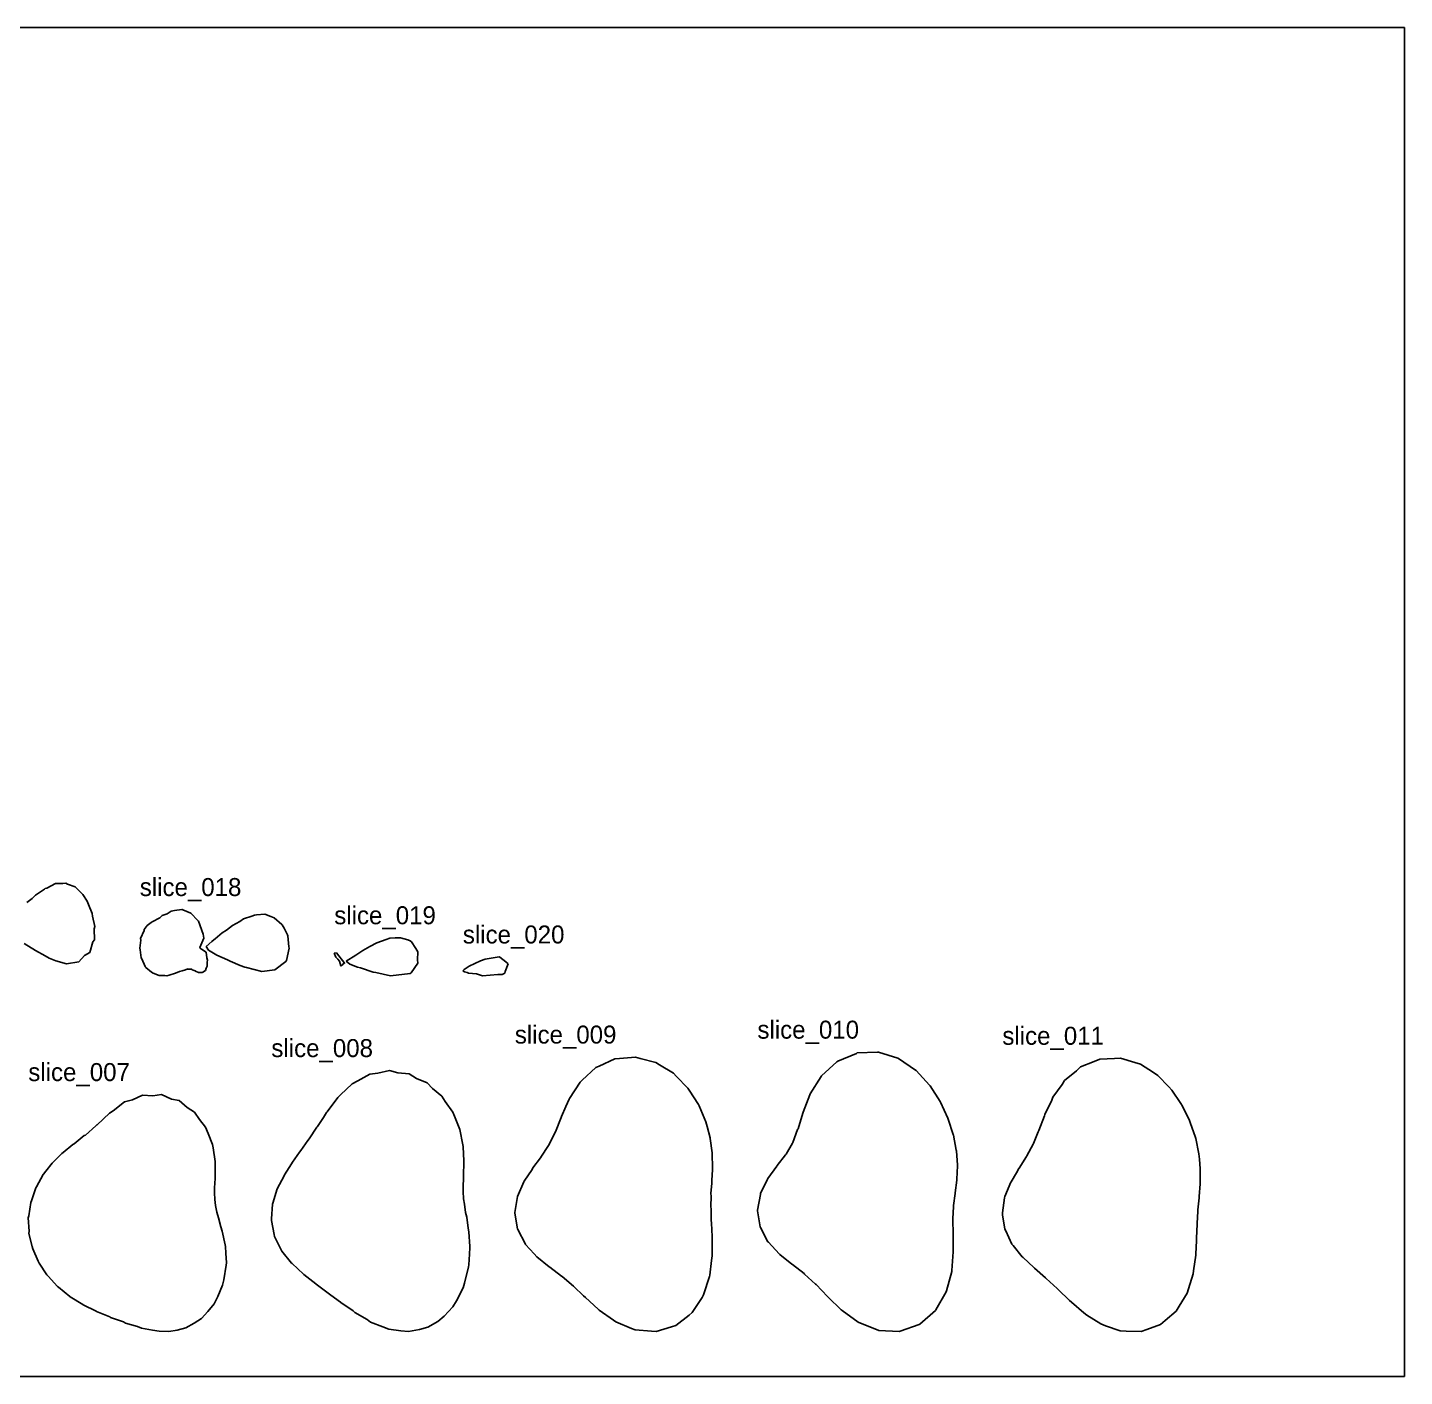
# Model space of a CAD drawing. Header units: metres. Extents: x 0 to 600, y 0 to 300.
# Drawn here: x 293.7 to 600, y 0 to 300 of the extents above; entities that cross this region are included whole.
import ezdxf

# ---------------------------------------------------------------- set-up
doc = ezdxf.new("R2010")
doc.units = ezdxf.units.M

msp = doc.modelspace()

# ---------------------------------------------------------------- linework, layer by layer
at = {"layer": 'sheet_boundary'}
for p, q in [((600, 300), (0, 300)), ((600, 0), (600, 300)), ((0, 0), (600, 0))]:
    msp.add_line(p, q, dxfattribs=at)
at = {"layer": 'slice_007'}
for p, q in [((317.066278, 61.54376), (315.308207, 61.060107)), ((319.289216, 62.594583), (317.066278, 61.54376)), ((321.582159, 62.407685), (319.289216, 62.594583)), ((323.501136, 62.692415), (321.582159, 62.407685)), ((325.750952, 61.690786), (323.501136, 62.692415)), ((327.476718, 61.345547), (325.750952, 61.690786)), ((329.257776, 59.790536), (327.476718, 61.345547)), ((311.92236, 58.569337), (309.167713, 55.985335)), ((312.75267, 59.110985), (311.92236, 58.569337)), ((315.308207, 61.060107), (312.75267, 59.110985)), ((330.836883, 58.814298), (329.257776, 59.790536)), ((331.975306, 57.132213), (330.836883, 58.814298)), ((308.879782, 55.71343), (306.613912, 53.672941)), ((309.126314, 55.942344), (308.879782, 55.71343)), ((309.167713, 55.985335), (309.126314, 55.942344)), ((333.338084, 55.450747), (331.975306, 57.132213)), ((333.881824, 54.063604), (333.338084, 55.450747)), ((306.327256, 53.592264), (304.097034, 51.748193)), ((306.613912, 53.672941), (306.327256, 53.592264)), ((334.870189, 51.623209), (333.881824, 54.063604)), ((301.380296, 49.620258), (299.258949, 47.526013)), ((301.604543, 49.774623), (301.380296, 49.620258)), ((303.766936, 51.612809), (301.604543, 49.774623)), ((304.097034, 51.748193), (303.766936, 51.612809)), ((335.016899, 50.854772), (334.870189, 51.623209)), ((335.461998, 47.783978), (335.016899, 50.854772)), ((299.177608, 47.432924), (297.791363, 45.678716)), ((299.258949, 47.526013), (299.177608, 47.432924)), ((335.415032, 44.691357), (335.473208, 47.696273)), ((335.47081, 47.712067), (335.461998, 47.783978)), ((335.473208, 47.696273), (335.47081, 47.712067)), ((297.202446, 44.916074), (295.694448, 42.142099)), ((297.233198, 44.959387), (297.202446, 44.916074)), ((297.791363, 45.678716), (297.233198, 44.959387)), ((335.305433, 41.947528), (335.417497, 44.019147)), ((335.417497, 44.019147), (335.415032, 44.691357)), ((295.568811, 41.950963), (294.607174, 39.044211)), ((295.694448, 42.142099), (295.568811, 41.950963)), ((335.301588, 40.836799), (335.305433, 41.947528)), ((335.358802, 39.333041), (335.301588, 40.836799)), ((294.431071, 38.703988), (294.038073, 35.741374)), ((294.607174, 39.044211), (294.431071, 38.703988)), ((335.528144, 38.022222), (335.358802, 39.333041)), ((335.807626, 36.570767), (335.528144, 38.022222)), ((294.038073, 35.741374), (293.889114, 35.265911)), ((293.889114, 35.265911), (294.062914, 32.321549)), ((336.179619, 35.265911), (335.807626, 36.570767)), ((336.714129, 33.284101), (336.179619, 35.265911)), ((294.062914, 32.321549), (294.024799, 31.7666)), ((294.024799, 31.7666), (294.745728, 28.901563)), ((337.034138, 32.282608), (336.714129, 33.284101)), ((337.684642, 29.27203), (337.034138, 32.282608)), ((294.745728, 28.901563), (294.855943, 28.360969)), ((294.855943, 28.360969), (296.09393, 25.625475)), ((337.757074, 28.937607), (337.684642, 29.27203)), ((337.858628, 27.442373), (337.757074, 28.937607)), ((296.09393, 25.625475), (296.312476, 25.187161)), ((296.312476, 25.187161), (298.029041, 22.630997)), ((337.415355, 21.511416), (337.92527, 24.787437)), ((337.959507, 25.288508), (337.858628, 27.442373)), ((337.92527, 24.787437), (337.959507, 25.288508)), ((298.029041, 22.630997), (298.269783, 22.331408)), ((298.269783, 22.331408), (300.41285, 20.008915)), ((337.106193, 20.273307), (337.415355, 21.511416)), ((300.41285, 20.008915), (300.606004, 19.830691)), ((300.606004, 19.830691), (303.103759, 17.792328)), ((336.057449, 17.806998), (337.106193, 20.273307)), ((303.103759, 17.792328), (303.228518, 17.694545)), ((303.228518, 17.694545), (305.987482, 15.970166)), ((305.987482, 15.970166), (306.06664, 15.91098)), ((306.06664, 15.91098), (308.974572, 14.493904)), ((333.828338, 14.466317), (335.228156, 16.1557)), ((335.228156, 16.1557), (336.057449, 17.806998)), ((308.974572, 14.493904), (309.062656, 14.427283)), ((309.062656, 14.427283), (311.997847, 13.270145)), ((311.997847, 13.270145), (312.188684, 13.129327)), ((312.188684, 13.129327), (315.037828, 12.172119)), ((330.757953, 11.854234), (332.396387, 12.878301)), ((332.396387, 12.878301), (333.828338, 14.466317)), ((315.037828, 12.172119), (315.489178, 11.886597)), ((315.489178, 11.886597), (318.163494, 11.126312)), ((318.163494, 11.126312), (319.079758, 10.732257)), ((319.079758, 10.732257), (321.512092, 10.268163)), ((321.512092, 10.268163), (322.999439, 10.037482)), ((322.999439, 10.037482), (325.146239, 10)), ((325.146239, 10), (327.028758, 10.327658)), ((327.028758, 10.327658), (328.899295, 10.791049)), ((328.899295, 10.791049), (330.757953, 11.854234))]:
    msp.add_line(p, q, dxfattribs=at)
at = {"layer": 'slice_008'}
for p, q in [((371.63144, 67.425061), (369.828658, 67.238655)), ((374.219517, 68.027435), (371.63144, 67.425061)), ((376.121121, 67.546551), (374.219517, 68.027435)), ((378.609579, 67.319488), (376.121121, 67.546551)), ((365.89203, 65.073883), (363.354769, 62.644469)), ((367.21217, 65.728413), (365.89203, 65.073883)), ((369.828658, 67.238655), (367.21217, 65.728413)), ((380.257075, 66.302742), (378.609579, 67.319488)), ((382.579665, 65.307554), (380.257075, 66.302742)), ((383.785078, 64.060465), (382.579665, 65.307554)), ((362.704085, 62.008745), (360.354684, 58.863029)), ((363.354769, 62.644469), (362.704085, 62.008745)), ((385.852321, 62.33947), (383.785078, 64.060465)), ((386.594703, 61.174096), (385.852321, 62.33947)), ((360.245024, 58.687818), (359.564599, 57.605347)), ((360.354684, 58.863029), (360.245024, 58.687818)), ((388.294205, 58.776217), (386.594703, 61.174096)), ((388.655855, 57.924729), (388.294205, 58.776217)), ((358.054564, 55.411324), (356.377992, 52.827106)), ((358.247958, 55.574732), (358.054564, 55.411324)), ((359.564599, 57.605347), (358.247958, 55.574732)), ((389.875412, 54.928108), (388.655855, 57.924729)), ((356.060969, 52.514057), (354.507864, 50.259283)), ((356.377992, 52.827106), (356.060969, 52.514057)), ((389.981031, 54.530448), (389.875412, 54.928108)), ((390.486962, 51.912695), (389.981031, 54.530448)), ((354.213242, 49.879592), (352.636806, 47.659263)), ((354.507864, 50.259283), (354.213242, 49.879592)), ((390.630479, 51.16098), (390.486962, 51.912695)), ((390.646061, 51.053472), (390.630479, 51.16098)), ((390.795316, 47.948565), (390.646061, 51.053472)), ((352.447247, 47.310569), (350.838348, 44.862893)), ((352.636806, 47.659263), (352.447247, 47.310569)), ((390.711781, 44.989761), (390.785576, 47.386364)), ((390.785576, 47.386364), (390.795316, 47.948565)), ((350.767562, 44.648928), (349.273143, 41.761772)), ((350.838348, 44.862893), (350.767562, 44.648928)), ((390.605375, 42.225623), (390.657337, 44.093787)), ((390.657337, 44.093787), (390.711781, 44.989761)), ((349.261889, 41.724549), (348.311133, 38.545854)), ((349.272844, 41.759516), (349.261889, 41.724549)), ((349.273143, 41.761772), (349.272844, 41.759516)), ((390.644753, 41.148143), (390.605375, 42.225623)), ((390.722229, 39.476574), (390.644753, 41.148143)), ((348.216674, 38.337074), (348.018187, 35.088662)), ((348.311133, 38.545854), (348.216674, 38.337074)), ((390.938905, 38.337074), (390.722229, 39.476574)), ((391.167407, 36.461443), (390.938905, 38.337074)), ((348.018187, 35.088662), (347.959507, 34.714377)), ((347.959507, 34.714377), (348.607623, 31.550135)), ((391.435451, 35.406827), (391.167407, 36.461443)), ((391.755324, 32.945745), (391.435451, 35.406827)), ((348.607623, 31.550135), (348.677392, 31.144689)), ((348.677392, 31.144689), (350.147812, 28.182836)), ((391.899503, 32.197203), (391.755324, 32.945745)), ((392.100807, 28.882878), (391.899503, 32.197203)), ((350.147812, 28.182836), (350.303364, 27.891158)), ((350.303364, 27.891158), (352.452471, 25.213848)), ((392.010041, 27.160502), (392.111755, 28.64913)), ((392.111755, 28.64913), (392.100807, 28.882878)), ((352.452471, 25.213848), (352.565459, 25.090556)), ((352.565459, 25.090556), (355.118634, 22.734386)), ((391.804591, 24.379844), (391.857046, 24.795042)), ((391.857046, 24.795042), (392.010041, 27.160502)), ((355.118634, 22.734386), (355.148817, 22.706536)), ((355.148817, 22.706536), (355.150176, 22.705427)), ((355.150176, 22.705427), (357.844591, 20.59361)), ((390.933425, 20.764349), (391.804591, 24.379844)), ((357.844591, 20.59361), (357.913343, 20.55064)), ((357.913343, 20.55064), (360.576091, 18.559753)), ((360.576091, 18.559753), (360.612857, 18.541836)), ((360.612857, 18.541836), (361.214798, 18.086569)), ((389.15766, 16.815193), (390.595125, 19.726772)), ((390.595125, 19.726772), (390.933425, 20.764349)), ((361.214798, 18.086569), (363.297829, 16.558564)), ((363.297829, 16.558564), (363.406029, 16.453925)), ((363.406029, 16.453925), (366.119701, 14.585744)), ((386.402727, 13.381348), (388.290961, 15.476988)), ((388.290961, 15.476988), (389.15766, 16.815193)), ((366.119701, 14.585744), (366.493336, 14.23476)), ((366.493336, 14.23476), (369.227892, 12.677216)), ((369.227892, 12.677216), (370.027585, 12.089989)), ((384.952953, 12.242978), (386.402727, 13.381348)), ((370.027585, 12.089989), (372.756618, 11.065076)), ((372.756618, 11.065076), (374.081447, 10.489125)), ((374.081447, 10.489125), (376.724725, 10.164484)), ((376.724725, 10.164484), (378.462284, 10)), ((378.462284, 10), (380.931496, 10.453876)), ((380.931496, 10.453876), (382.731659, 10.97932)), ((382.731659, 10.97932), (384.952953, 12.242978))]:
    msp.add_line(p, q, dxfattribs=at)
at = {"layer": 'slice_009'}
for p, q in [((424.367343, 70.650723), (420.903066, 69.019263)), ((425.371535, 70.68793), (424.367343, 70.650723)), ((428.98415, 71.035905), (425.371535, 70.68793)), ((429.994315, 70.71533), (428.98415, 71.035905)), ((433.467228, 69.858467), (429.994315, 70.71533)), ((420.12225, 68.689321), (417.09735, 65.869585)), ((420.903066, 69.019263), (420.12225, 68.689321)), ((434.298928, 69.28964), (433.467228, 69.858467)), ((437.406846, 67.418978), (434.298928, 69.28964)), ((437.977634, 66.793269), (437.406846, 67.418978)), ((416.67403, 65.486993), (414.282927, 61.789915)), ((417.09735, 65.869585), (416.67403, 65.486993)), ((440.582028, 64.151193), (437.977634, 66.793269)), ((414.189406, 61.641788), (413.478333, 60.013787)), ((414.282927, 61.789915), (414.189406, 61.641788)), ((440.905801, 63.638106), (440.582028, 64.151193)), ((442.95093, 60.46634), (440.905801, 63.638106)), ((413.478333, 60.013787), (412.507495, 57.788136)), ((443.089341, 60.16172), (442.95093, 60.46634)), ((444.579149, 56.665131), (443.089341, 60.16172)), ((412.398056, 57.613858), (411.166924, 54.416501)), ((412.507495, 57.788136), (412.398056, 57.613858)), ((444.600314, 56.599075), (444.579149, 56.665131)), ((444.866575, 55.591093), (444.600314, 56.599075)), ((445.53159, 53.087268), (444.866575, 55.591093)), ((410.929294, 54.069316), (409.756726, 51.565162)), ((411.166924, 54.416501), (410.929294, 54.069316)), ((445.562656, 52.926525), (445.53159, 53.087268)), ((445.992104, 49.724939), (445.562656, 52.926525)), ((409.465743, 51.155521), (408.071399, 48.992239)), ((409.756726, 51.565162), (409.465743, 51.155521)), ((446.008043, 49.356703), (445.992104, 49.724939)), ((446.076668, 46.553867), (446.008043, 49.356703)), ((405.969987, 46.056923), (404.180069, 43.428311)), ((406.12863, 46.373303), (405.969987, 46.056923)), ((407.813504, 48.594175), (406.12863, 46.373303)), ((408.071399, 48.992239), (407.813504, 48.594175)), ((445.929442, 43.580081), (446.058159, 46.022943)), ((446.058159, 46.022943), (446.076668, 46.553867)), ((404.129099, 43.257903), (402.673127, 40.039809)), ((404.180069, 43.428311), (404.129099, 43.257903)), ((445.743382, 40.739773), (445.912489, 42.941456)), ((445.912489, 42.941456), (445.929442, 43.580081)), ((402.667463, 40.002956), (402.134608, 36.463299)), ((402.673054, 40.038619), (402.667463, 40.002956)), ((402.673127, 40.039809), (402.673054, 40.038619)), ((445.687053, 37.872199), (445.776308, 40.039809)), ((445.776308, 40.039809), (445.743382, 40.739773)), ((445.769408, 37.159727), (445.687053, 37.872199)), ((445.813754, 34.74844), (445.769408, 37.159727)), ((402.134608, 36.463299), (402.111755, 36.339558)), ((402.111755, 36.339558), (402.723619, 32.814874)), ((445.891523, 34.108074), (445.813754, 34.74844)), ((446.015144, 31.146432), (445.891523, 34.108074)), ((402.723619, 32.814874), (402.747124, 32.663258)), ((402.747124, 32.663258), (404.452946, 29.446643)), ((446.040206, 30.707426), (446.015144, 31.146432)), ((446.020153, 26.949338), (446.040206, 30.707426)), ((404.452946, 29.446643), (404.495755, 29.365437)), ((404.495755, 29.365437), (406.392313, 27.287721)), ((406.392313, 27.287721), (406.994171, 26.630978)), ((406.994171, 26.630978), (407.015654, 26.611153)), ((407.015654, 26.611153), (409.779881, 24.376128)), ((445.498198, 22.561734), (445.875482, 25.753654)), ((445.875482, 25.753654), (446.013452, 26.845744)), ((446.013452, 26.845744), (446.020153, 26.949338)), ((409.779881, 24.376128), (409.892118, 24.287932)), ((409.892118, 24.287932), (412.519215, 22.306176)), ((412.519215, 22.306176), (412.670156, 22.193762)), ((412.670156, 22.193762), (415.144709, 20.092463)), ((444.097562, 18.175445), (445.417454, 22.256628)), ((445.417454, 22.256628), (445.498198, 22.561734)), ((415.144709, 20.092463), (415.2543, 20.012073)), ((415.2543, 20.012073), (417.393636, 17.94313)), ((417.393636, 17.94313), (417.805937, 17.548826)), ((417.805937, 17.548826), (417.82601, 17.52782)), ((417.82601, 17.52782), (420.65416, 14.944322)), ((441.564335, 14.227018), (443.758023, 17.580459)), ((443.758023, 17.580459), (444.097562, 18.175445)), ((420.65416, 14.944322), (420.882401, 14.720736)), ((420.882401, 14.720736), (424.043366, 12.497142)), ((424.043366, 12.497142), (424.568602, 12.114504)), ((437.925026, 11.340338), (440.871638, 13.622002)), ((440.871638, 13.622002), (441.564335, 14.227018)), ((424.568602, 12.114504), (428.048212, 10.687648)), ((428.048212, 10.687648), (428.886372, 10.348476)), ((428.886372, 10.348476), (432.494886, 10.05523)), ((432.494886, 10.05523), (433.517704, 10)), ((433.517704, 10), (436.956476, 11.006446)), ((436.956476, 11.006446), (437.925026, 11.340338))]:
    msp.add_line(p, q, dxfattribs=at)
at = {"layer": 'slice_010'}
for p, q in [((478.118379, 71.858641), (473.923754, 70.086161)), ((478.292967, 71.940861), (478.118379, 71.858641)), ((482.810239, 72.10823), (478.292967, 71.940861)), ((482.992303, 72.125767), (482.810239, 72.10823)), ((487.315187, 70.753904), (482.992303, 72.125767)), ((487.490211, 70.710721), (487.315187, 70.753904)), ((491.225854, 68.15579), (487.490211, 70.710721)), ((473.771309, 69.944056), (470.360085, 66.861034)), ((473.923754, 70.086161), (473.771309, 69.944056)), ((491.382483, 68.061515), (491.225854, 68.15579)), ((494.355285, 64.802671), (491.382483, 68.061515)), ((470.239581, 66.674713), (467.830324, 62.85875)), ((470.360085, 66.861034), (470.239581, 66.674713)), ((494.486538, 64.669519), (494.355285, 64.802671)), ((496.717459, 61.134144), (494.486538, 64.669519)), ((467.740684, 62.653521), (466.215341, 58.761743)), ((467.830324, 62.85875), (467.740684, 62.653521)), ((466.14183, 58.564834), (465.100408, 55.093827)), ((466.215341, 58.761743), (466.14183, 58.564834)), ((496.820527, 60.974297), (496.717459, 61.134144)), ((498.428835, 57.434668), (496.820527, 60.974297)), ((498.503916, 57.258452), (498.428835, 57.434668)), ((499.602779, 53.828857), (498.503916, 57.258452)), ((465.021378, 54.921274), (463.967513, 52.043357)), ((465.100408, 55.093827), (465.021378, 54.921274)), ((499.651609, 53.643999), (499.602779, 53.828857)), ((500.299588, 50.348858), (499.651609, 53.643999)), ((462.330781, 49.294308), (460.480377, 46.896272)), ((462.442496, 49.440565), (462.330781, 49.294308)), ((463.869611, 51.891956), (462.442496, 49.440565)), ((463.967513, 52.043357), (463.869611, 51.891956)), ((500.324581, 50.160837), (500.299588, 50.348858)), ((500.550723, 47.010769), (500.324581, 50.160837)), ((460.374615, 46.74027), (458.40086, 44.03054)), ((460.480377, 46.896272), (460.374615, 46.74027)), ((500.42479, 43.84418), (500.555475, 46.823611)), ((500.555475, 46.823611), (500.550723, 47.010769)), ((458.324899, 43.859709), (456.754138, 40.679176)), ((458.40086, 44.03054), (458.324899, 43.859709)), ((500.074869, 40.85942), (500.415616, 43.660517)), ((500.415616, 43.660517), (500.42479, 43.84418)), ((456.727004, 40.498932), (456.076668, 36.977497)), ((456.754138, 40.679176), (456.727004, 40.498932)), ((499.717989, 37.985265), (500.061387, 40.679176)), ((500.061387, 40.679176), (500.074869, 40.85942)), ((456.076668, 36.977497), (456.107504, 36.799864)), ((456.107504, 36.799864), (456.65296, 33.281478)), ((499.541306, 35.036195), (499.710478, 37.804117)), ((499.710478, 37.804117), (499.717989, 37.985265)), ((499.544915, 34.846457), (499.541306, 35.036195)), ((499.579779, 31.756248), (499.544915, 34.846457)), ((456.65296, 33.281478), (456.738928, 33.119372)), ((456.738928, 33.119372), (458.398904, 29.970496)), ((499.589438, 31.551541), (499.579779, 31.756248)), ((499.637096, 27.942399), (499.589438, 31.551541)), ((458.398904, 29.970496), (458.525755, 29.831528)), ((458.525755, 29.831528), (460.921813, 27.238471)), ((499.310707, 23.597191), (499.637915, 27.72369)), ((499.637915, 27.72369), (499.637096, 27.942399)), ((460.921813, 27.238471), (461.068195, 27.120123)), ((461.068195, 27.120123), (463.7236, 24.987034)), ((463.7236, 24.987034), (463.869802, 24.876807)), ((463.869802, 24.876807), (466.442394, 22.881325)), ((466.442394, 22.881325), (466.579904, 22.764667)), ((466.579904, 22.764667), (469.010678, 20.544036)), ((498.133587, 19.026617), (499.284516, 23.375611)), ((499.284516, 23.375611), (499.310707, 23.597191)), ((469.010678, 20.544036), (469.144769, 20.415799)), ((469.144769, 20.415799), (471.652816, 17.791142)), ((495.778782, 14.811088), (498.067069, 18.820939)), ((498.067069, 18.820939), (498.133587, 19.026617)), ((471.652816, 17.791142), (471.795345, 17.660942)), ((471.795345, 17.660942), (474.726558, 14.789502)), ((474.726558, 14.789502), (474.88586, 14.67744)), ((474.88586, 14.67744), (478.490361, 12.051533)), ((492.227571, 11.636947), (495.668227, 14.642086)), ((495.668227, 14.642086), (495.778782, 14.811088)), ((478.490361, 12.051533), (478.665722, 11.979624)), ((478.665722, 11.979624), (482.915311, 10.259975)), ((482.915311, 10.259975), (483.097168, 10.245196)), ((483.097168, 10.245196), (487.638028, 10)), ((487.638028, 10), (487.811331, 10.050722)), ((487.811331, 10.050722), (492.079071, 11.521958)), ((492.079071, 11.521958), (492.227571, 11.636947))]:
    msp.add_line(p, q, dxfattribs=at)
at = {"layer": 'slice_011'}
for p, q in [((532.25911, 70.587191), (530.98921, 70.050582)), ((535.47449, 70.716069), (532.25911, 70.587191)), ((536.858924, 70.767364), (535.47449, 70.716069)), ((540.014227, 69.836801), (536.858924, 70.767364)), ((527.018365, 67.986007), (524.411802, 65.824632)), ((527.966189, 68.842638), (527.018365, 67.986007)), ((530.98921, 70.050582), (527.966189, 68.842638)), ((541.274005, 69.437011), (540.014227, 69.836801)), ((544.15219, 67.594498), (541.274005, 69.437011)), ((545.125967, 66.9285), (544.15219, 67.594498)), ((523.856409, 64.944959), (521.792814, 62.087168)), ((524.411802, 65.824632), (523.856409, 64.944959)), ((547.58948, 64.402634), (545.125967, 66.9285)), ((548.238063, 63.691644), (547.58948, 64.402634)), ((521.545249, 61.455529), (519.995423, 58.240852)), ((521.792814, 62.087168), (521.545249, 61.455529)), ((550.239029, 60.725379), (548.238063, 63.691644)), ((519.995423, 58.240852), (519.910988, 57.959436)), ((550.615138, 60.129354), (550.239029, 60.725379)), ((552.167326, 56.91764), (550.615138, 60.129354)), ((519.910988, 57.959436), (518.671354, 54.722482)), ((552.354657, 56.505355), (552.167326, 56.91764)), ((553.485753, 53.167691), (552.354657, 56.505355)), ((518.556377, 54.440449), (517.465523, 51.777751)), ((518.666798, 54.71004), (518.556377, 54.440449)), ((518.671354, 54.722482), (518.666798, 54.71004)), ((553.557254, 52.944531), (553.485753, 53.167691)), ((554.277745, 49.54339), (553.557254, 52.944531)), ((516.008032, 49.064831), (515.947054, 48.946946)), ((517.408031, 51.67589), (516.008032, 49.064831)), ((517.465523, 51.777751), (517.408031, 51.67589)), ((554.287975, 49.491365), (554.277745, 49.54339)), ((554.395563, 48.324486), (554.287975, 49.491365)), ((514.24597, 46.250811), (513.699129, 45.322691)), ((514.266003, 46.294387), (514.24597, 46.250811)), ((515.947054, 48.946946), (514.266003, 46.294387)), ((554.588355, 46.167464), (554.395563, 48.324486)), ((554.549715, 43.001279), (554.592158, 46.074114)), ((554.592158, 46.074114), (554.588355, 46.167464)), ((512.435827, 43.20317), (511.106417, 39.987149)), ((512.489834, 43.312525), (512.435827, 43.20317)), ((513.699129, 45.322691), (512.489834, 43.312525)), ((554.553423, 42.803001), (554.549715, 43.001279)), ((511.106417, 39.987149), (511.052933, 39.697541)), ((554.322733, 39.987149), (554.553423, 42.803001)), ((554.325049, 39.730049), (554.322733, 39.987149)), ((511.052933, 39.697541), (510.555475, 36.370214)), ((553.875109, 34.026841), (554.059412, 36.785993)), ((554.059412, 36.785993), (554.063907, 37.046242)), ((554.063907, 37.046242), (554.325049, 39.730049)), ((510.555475, 36.370214), (510.61755, 35.969809)), ((510.61755, 35.969809), (511.097651, 32.752358)), ((553.7556, 30.739311), (553.860245, 33.8355)), ((553.860245, 33.8355), (553.875109, 34.026841)), ((511.097651, 32.752358), (511.304017, 32.360896)), ((511.304017, 32.360896), (512.67496, 29.451593)), ((553.72237, 30.155591), (553.749061, 30.702358)), ((553.749061, 30.702358), (553.7556, 30.739311)), ((512.67496, 29.451593), (512.951476, 29.152342)), ((512.951476, 29.152342), (514.96153, 26.630411)), ((553.581113, 27.253824), (553.72237, 30.155591)), ((514.96153, 26.630411), (515.212021, 26.429191)), ((515.212021, 26.429191), (517.551551, 24.21279)), ((553.075081, 23.466144), (553.584315, 27.011316)), ((553.584315, 27.011316), (553.581113, 27.253824)), ((517.551551, 24.21279), (517.741618, 24.06536)), ((517.741618, 24.06536), (520.165273, 21.94643)), ((520.165273, 21.94643), (520.333947, 21.792339)), ((520.333947, 21.792339), (522.757668, 19.558307)), ((551.933674, 19.472391), (553.025916, 22.846107)), ((553.025916, 22.846107), (553.075081, 23.466144)), ((522.757668, 19.558307), (522.98594, 19.319422)), ((522.98594, 19.319422), (525.498269, 16.917942)), ((549.874414, 15.615686), (551.679168, 18.510692)), ((551.679168, 18.510692), (551.933674, 19.472391)), ((525.498269, 16.917942), (525.898627, 16.525748)), ((525.898627, 16.525748), (528.656781, 14.157342)), ((549.252418, 14.525739), (549.874414, 15.615686)), ((528.656781, 14.157342), (529.353513, 13.649768)), ((529.353513, 13.649768), (532.432346, 11.698777)), ((545.724535, 11.520671), (546.754482, 12.420247)), ((546.754482, 12.420247), (549.252418, 14.525739)), ((532.432346, 11.698777), (533.478884, 11.275282)), ((533.478884, 11.275282), (536.789265, 10.136471)), ((536.789265, 10.136471), (538.082702, 10.066629)), ((538.082702, 10.066629), (541.396637, 10)), ((541.396637, 10), (542.691342, 10.446329)), ((542.691342, 10.446329), (545.724535, 11.520671))]:
    msp.add_line(p, q, dxfattribs=at)
at = {"layer": 'slice_017'}
for p, q in [((297.518796, 108.348793), (295.4818, 107.062197)), ((297.66846, 108.500282), (297.518796, 108.348793)), ((297.979835, 108.613915), (297.66846, 108.500282)), ((299.934493, 109.638741), (297.979835, 108.613915)), ((301.581376, 109.615472), (299.934493, 109.638741)), ((302.245175, 109.707879), (301.581376, 109.615472)), ((302.587182, 109.492782), (302.245175, 109.707879)), ((304.305678, 108.920312), (302.587182, 109.492782)), ((305.178347, 107.977443), (304.305678, 108.920312)), ((306.013516, 107.207075), (305.178347, 107.977443)), ((306.952659, 105.686986), (306.013516, 107.207075)), ((294.753569, 106.289513), (293.541157, 105.39639)), ((295.4818, 107.062197), (294.753569, 106.289513)), ((307.311559, 104.952829), (306.952659, 105.686986)), ((308.111056, 102.996105), (307.311559, 104.952829)), ((308.180062, 102.372629), (308.111056, 102.996105)), ((308.686544, 100.083329), (308.180062, 102.372629)), ((308.562344, 99.578694), (308.686544, 100.083329)), ((308.582027, 97.099566), (308.562344, 99.578694)), ((292.932434, 96.266555), (295.515522, 94.715021)), ((307.542175, 94.297831), (308.244862, 96.630374)), ((308.244862, 96.630374), (308.582027, 97.099566)), ((295.515522, 94.715021), (297.640784, 93.577884)), ((297.640784, 93.577884), (298.509666, 93.031795)), ((298.509666, 93.031795), (300.035144, 92.413827)), ((300.035144, 92.413827), (302.399356, 91.768301)), ((302.399356, 91.768301), (305.116131, 92.219177)), ((305.116131, 92.219177), (306.400151, 93.607992)), ((306.400151, 93.607992), (307.542175, 94.297831))]:
    msp.add_line(p, q, dxfattribs=at)
at = {"layer": 'slice_018'}
for p, q in [((321.460726, 101.122223), (321.194205, 100.958062)), ((323.142809, 102.013734), (321.460726, 101.122223)), ((323.643432, 102.497074), (323.142809, 102.013734)), ((324.804975, 102.922312), (323.643432, 102.497074)), ((325.658548, 103.481153), (324.804975, 102.922312)), ((326.415193, 103.608954), (325.658548, 103.481153)), ((328.053265, 103.843168), (326.415193, 103.608954)), ((328.128505, 103.838553), (328.053265, 103.843168)), ((328.235563, 103.8095), (328.128505, 103.838553)), ((330.023434, 103.068678), (328.235563, 103.8095)), ((331.617968, 101.431834), (330.023434, 103.068678)), ((331.728669, 101.242508), (331.617968, 101.431834)), ((332.773969, 98.339083), (331.728669, 101.242508)), ((340.942899, 101.186053), (339.2982, 100.281036)), ((341.751892, 101.750654), (340.942899, 101.186053)), ((343.626699, 102.398598), (341.751892, 101.750654)), ((344.218731, 102.617646), (343.626699, 102.398598)), ((344.666398, 102.646071), (344.218731, 102.617646)), ((346.52149, 102.820423), (344.666398, 102.646071)), ((347.83519, 102.318212), (346.52149, 102.820423)), ((348.593027, 102.004999), (347.83519, 102.318212)), ((350.315298, 100.532769), (348.593027, 102.004999)), ((319.647128, 99.198963), (318.878012, 97.367324)), ((320.352544, 100.307314), (319.643625, 99.374842)), ((319.643625, 99.374842), (319.647128, 99.198963)), ((321.194205, 100.958062), (320.352544, 100.307314)), ((332.935559, 97.451099), (332.773969, 98.339083)), ((337.02583, 98.631679), (335.43148, 97.322893)), ((338.008846, 99.288072), (337.02583, 98.631679)), ((339.2982, 100.281036), (338.008846, 99.288072)), ((350.378762, 100.438801), (350.315298, 100.532769)), ((350.790544, 99.708142), (350.378762, 100.438801)), ((351.50831, 98.239897), (350.790544, 99.708142)), ((351.601584, 98.011613), (351.50831, 98.239897)), ((351.874564, 95.54521), (351.601584, 98.011613)), ((318.943499, 97.034634), (318.686544, 95.223326)), ((318.686544, 95.223326), (318.792844, 94.879628)), ((318.878012, 97.367324), (318.943499, 97.034634)), ((332.077156, 95.369804), (332.935559, 97.451099)), ((332.09959, 95.374492), (332.077156, 95.369804)), ((332.077252, 95.223326), (332.09959, 95.374492)), ((332.571518, 94.967615), (332.077252, 95.223326)), ((332.625482, 94.898096), (332.571518, 94.967615)), ((334.736976, 96.739891), (333.442957, 95.650236)), ((333.442957, 95.650236), (333.962342, 94.809252)), ((335.125381, 97.100278), (334.736976, 96.739891)), ((335.43148, 97.322893), (335.125381, 97.100278)), ((351.285667, 92.541265), (351.945777, 95.223326)), ((351.945777, 95.223326), (351.874564, 95.54521)), ((318.792844, 94.879628), (319.02237, 93.101087)), ((319.02237, 93.101087), (319.12405, 92.854436)), ((319.12405, 92.854436), (319.886472, 91.146719)), ((333.436513, 94.372294), (332.625482, 94.898096)), ((333.590441, 93.085553), (333.436513, 94.372294)), ((333.712276, 92.551758), (333.590441, 93.085553)), ((333.667827, 91.230073), (333.680191, 92.145122)), ((333.680191, 92.145122), (333.712276, 92.551758)), ((333.962342, 94.809252), (335.849486, 93.721386)), ((335.849486, 93.721386), (338.22434, 92.652737)), ((338.22434, 92.652737), (338.798099, 92.347865)), ((338.798099, 92.347865), (340.985271, 91.427188)), ((348.745737, 90.398029), (351.143229, 92.283722)), ((351.143229, 92.283722), (351.286133, 92.482586)), ((351.286133, 92.482586), (351.285667, 92.541265)), ((319.886472, 91.146719), (319.904437, 91.113603)), ((319.904437, 91.113603), (320.019031, 90.989116)), ((320.019031, 90.989116), (321.323842, 89.894114)), ((321.323842, 89.894114), (321.689468, 89.727096)), ((321.689468, 89.727096), (322.961343, 89.195426)), ((322.961343, 89.195426), (324.239502, 89.180631)), ((324.239502, 89.180631), (324.671532, 89.125767)), ((324.671532, 89.125767), (325.247508, 89.278918)), ((325.247508, 89.278918), (326.621333, 89.711635)), ((326.621333, 89.711635), (327.503248, 90.027972)), ((327.503248, 90.027972), (328.140551, 90.239148)), ((328.140551, 90.239148), (328.876876, 90.45409)), ((328.876876, 90.45409), (329.356493, 90.631645)), ((329.356493, 90.631645), (329.388012, 90.565496)), ((329.388012, 90.565496), (330.261469, 90.569483)), ((330.261469, 90.569483), (330.343085, 90.443866)), ((330.343085, 90.443866), (330.99171, 90.218675)), ((330.99171, 90.218675), (331.099818, 90.120554)), ((331.099818, 90.120554), (331.753269, 89.864675)), ((331.753269, 89.864675), (331.874469, 89.842934)), ((331.874469, 89.842934), (332.5616, 89.804371)), ((332.5616, 89.804371), (332.705189, 89.921478)), ((332.705189, 89.921478), (333.268415, 90.270733)), ((333.268415, 90.270733), (333.435561, 90.779049)), ((333.435561, 90.779049), (333.667827, 91.230073)), ((340.985271, 91.427188), (342.03076, 91.017699)), ((342.03076, 91.017699), (342.438372, 90.962099)), ((342.438372, 90.962099), (345.820501, 90.057879)), ((345.820501, 90.057879), (348.745737, 90.398029))]:
    msp.add_line(p, q, dxfattribs=at)
at = {"layer": 'slice_019'}
for p, q in [((368.326159, 94.741327), (369.874989, 95.594152)), ((369.874989, 95.594152), (371.427031, 96.455074)), ((371.427031, 96.455074), (373.4728, 97.192308)), ((373.4728, 97.192308), (374.276663, 97.489732)), ((374.276663, 97.489732), (375.463087, 97.565066)), ((375.463087, 97.565066), (376.650978, 97.568792)), ((376.650978, 97.568792), (378.285533, 97.097325)), ((378.285533, 97.097325), (378.857366, 96.860987)), ((378.857366, 96.860987), (379.099554, 96.653959)), ((379.099554, 96.653959), (380.117646, 95.146529)), ((380.117646, 95.146529), (380.514971, 94.441522)), ((362.405824, 94.187411), (361.945777, 94.135717)), ((361.945777, 94.135717), (362.293636, 93.234192)), ((362.293636, 93.234192), (362.746194, 92.81428)), ((364.273058, 91.826904), (362.405824, 94.187411)), ((362.746194, 92.81428), (363.105601, 92.329466)), ((363.105601, 92.329466), (363.398777, 91.352785)), ((363.687872, 91.473625), (364.044448, 91.910176)), ((364.044448, 91.910176), (364.273058, 91.826904)), ((364.606606, 92.33686), (366.760304, 93.692783)), ((365.400569, 91.656959), (364.606606, 92.33686)), ((366.760304, 93.692783), (368.326159, 94.741327)), ((380.548243, 91.910176), (379.058891, 89.798731)), ((380.514971, 94.441522), (380.450151, 92.687516)), ((380.450151, 92.687516), (380.548243, 91.910176)), ((363.398777, 91.352785), (363.47185, 91.276405)), ((363.47185, 91.276405), (363.606394, 91.409866)), ((363.606394, 91.409866), (363.687872, 91.473625)), ((367.127328, 91.000378), (365.400569, 91.656959)), ((367.80567, 90.862857), (367.127328, 91.000378)), ((370.620178, 89.909231), (367.80567, 90.862857)), ((371.170404, 89.85515), (370.620178, 89.909231)), ((374.456909, 89.125767), (371.170404, 89.85515)), ((378.802634, 89.636923), (374.456909, 89.125767)), ((379.058891, 89.798731), (378.802634, 89.636923))]:
    msp.add_line(p, q, dxfattribs=at)
at = {"layer": 'slice_020'}
for p, q in [((391.936627, 91.23192), (394.467906, 92.453716)), ((394.467906, 92.453716), (395.4785, 92.796627)), ((395.4785, 92.796627), (398.621648, 93.293976)), ((398.621648, 93.293976), (398.709771, 93.294568)), ((398.709771, 93.294568), (398.808916, 93.277235)), ((398.808916, 93.277235), (400.121192, 92.245553)), ((400.121192, 92.245553), (400.591197, 91.754832)), ((390.548243, 90.2411), (390.810583, 90.533813)), ((390.571065, 90.24454), (390.548243, 90.2411)), ((390.888359, 89.996654), (390.571065, 90.24454)), ((390.810583, 90.533813), (391.936627, 91.23192)), ((391.488886, 89.876859), (390.888359, 89.996654)), ((391.808607, 89.703532), (391.488886, 89.876859)), ((393.605036, 89.508052), (391.808607, 89.703532)), ((394.934228, 89.125767), (393.605036, 89.508052)), ((398.307393, 89.426663), (394.934228, 89.125767)), ((399.320081, 89.408783), (398.307393, 89.426663)), ((399.889351, 89.703532), (399.320081, 89.408783)), ((399.931519, 90.027189), (399.889351, 89.703532)), ((400.591197, 91.754832), (399.931519, 90.027189))]:
    msp.add_line(p, q, dxfattribs=at)

# ---------------------------------------------------------------- texts
at = {"layer": 'slice_007'}
msp.add_text('slice_007', height=4, dxfattribs=at).set_placement((293.889114, 65.692415))
at = {"layer": 'slice_008'}
msp.add_text('slice_008', height=4, dxfattribs=at).set_placement((347.959507, 71.027435))
at = {"layer": 'slice_009'}
msp.add_text('slice_009', height=4, dxfattribs=at).set_placement((402.111755, 74.035905))
at = {"layer": 'slice_010'}
msp.add_text('slice_010', height=4, dxfattribs=at).set_placement((456.076668, 75.125767))
at = {"layer": 'slice_011'}
msp.add_text('slice_011', height=4, dxfattribs=at).set_placement((510.555475, 73.767364))
at = {"layer": 'slice_018'}
msp.add_text('slice_018', height=4, dxfattribs=at).set_placement((318.686544, 106.843168))
at = {"layer": 'slice_019'}
msp.add_text('slice_019', height=4, dxfattribs=at).set_placement((361.945777, 100.568792))
at = {"layer": 'slice_020'}
msp.add_text('slice_020', height=4, dxfattribs=at).set_placement((390.548243, 96.294568))

doc.saveas('drawing.dxf')
